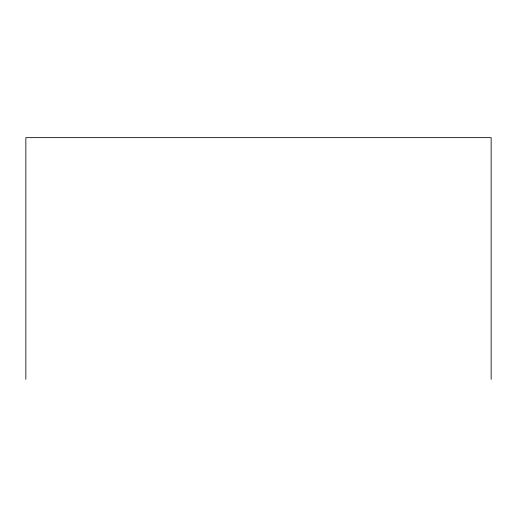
<?xml version="1.0" encoding="UTF-8"?>
<svg xmlns="http://www.w3.org/2000/svg" width="517" height="517" viewBox="0 0 517 517"><rect width="100%" height="100%" fill="white"/><g stroke="black" fill="none" stroke-linecap="round" stroke-linejoin="round"><path stroke-width="0.78" d="M491.15 379.349L491.15 137.651L25.85 137.651L25.85 379.349"/></g></svg>
